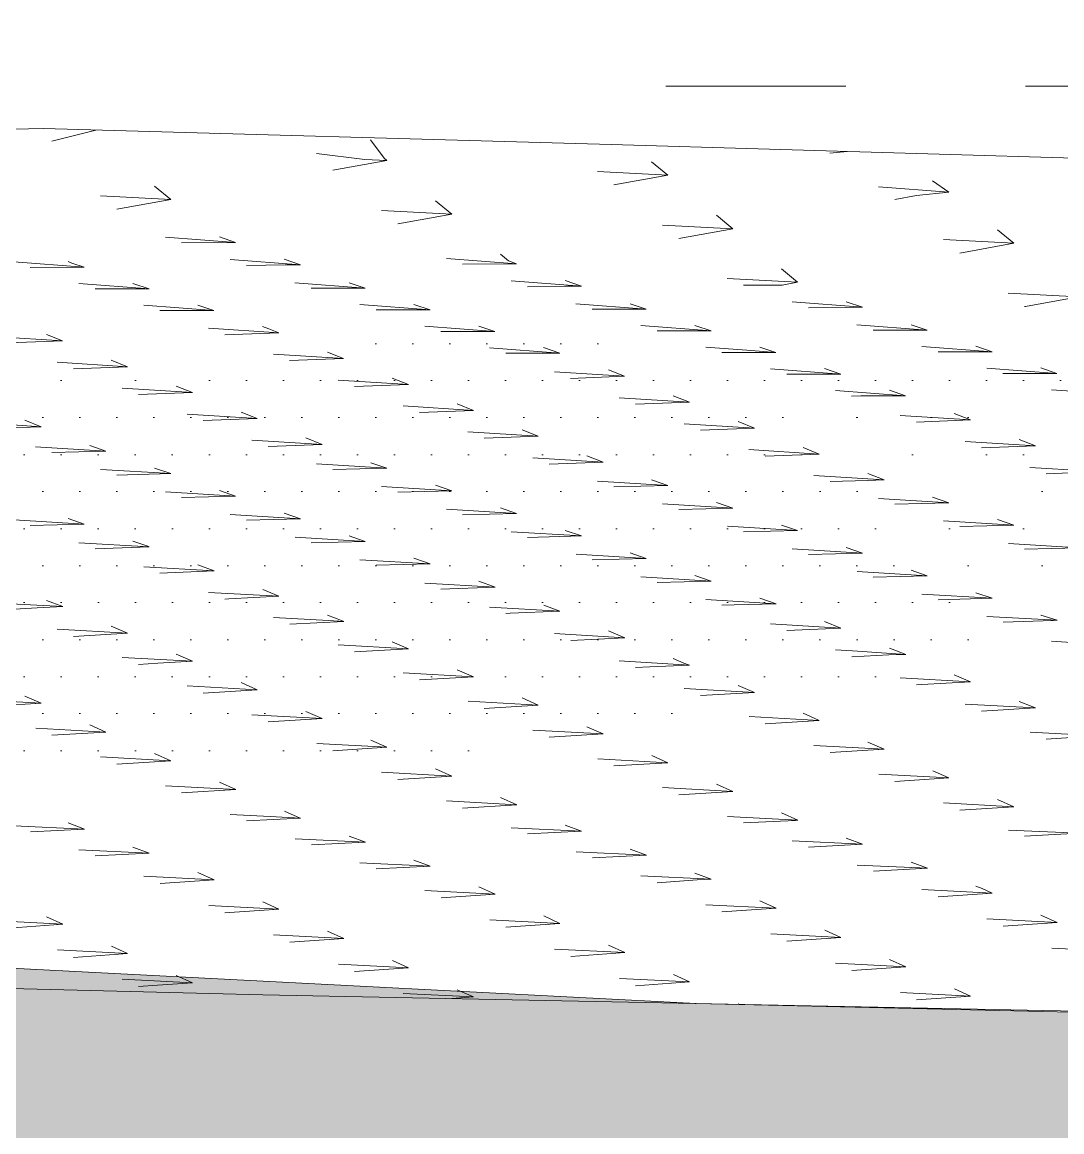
# Model space of a CAD drawing. Header units: metres. Extents: x -111189 to -108577, y -72951 to -72647.
# Drawn here: x -108843.581 to -108842.357, y -72948.398 to -72947.091 of the extents above; entities that cross this region are included whole.
import ezdxf

# ---------------------------------------------------------------- set-up
doc = ezdxf.new("R2010")
doc.units = ezdxf.units.M
doc.header["$MEASUREMENT"] = 0
doc.linetypes.add('Dashed', pattern=[0.423333, 0.211667, -0.211667])
doc.layers.add('00 - DESENHO 2D', color=7, linetype='Continuous')
doc.layers.add('01 - TERRENO PROPOSTO', color=7, linetype='Continuous')
pattern_1 = [(360, (-108689.58989, -72946.075524), (0.021783658, 0.043567315), [0, -0.043567315])]

# ---------------------------------------------------------------- blocks, each defined once
blk = doc.blocks.new('Corte Elem_1298_1', base_point=(-108689.5899, -72946.0755))
at = {"layer": '01 - TERRENO PROPOSTO', "linetype": 'Continuous', "lineweight": 13}
h = blk.add_hatch(dxfattribs=at)
h.set_pattern_fill('DOTS_0001', color=251, style=0, pattern_type=2)
h.set_pattern_definition(pattern_1)
h.paths.add_polyline_path([(-108844.636, -72947.3938), (-108844.636, -72947.5284), (-108844.2429, -72947.5481), (-108843.9802, -72947.512), (-108843.9801, -72947.512), (-108843.447, -72947.4387)])
h = blk.add_hatch(dxfattribs=at)
h.set_pattern_fill('DOTS_0001', color=251, style=0, pattern_type=2)
h.set_pattern_definition(pattern_1)
h.paths.add_polyline_path([(-108843.3621, -72947.4429), (-108843.306, -72947.4493), (-108843.2704, -72947.4544), (-108842.5584, -72947.535), (-108842.4975, -72947.5302), (-108842.4957, -72947.5321), (-108842.4981, -72947.532), (-108842.549, -72947.5361), (-108842.5334, -72947.5379), (-108842.4934, -72947.5347), (-108842.4885, -72947.5401), (-108842.4909, -72947.54), (-108842.505, -72947.5411), (-108842.4894, -72947.5428), (-108842.4862, -72947.5426), (-108842.4856, -72947.5433), (-108842.4431, -72947.5481), (-108842.4619, -72947.5273), (-108842.2004, -72947.5064), (-108843.3754, -72947.4417)])
h = blk.add_hatch(dxfattribs=at)
h.set_pattern_fill('DOTS_0001', color=251, style=0, pattern_type=2)
h.set_pattern_definition(pattern_1)
h.paths.add_polyline_path([(-108843.2381, -72947.485), (-108843.4483, -72947.4786), (-108844.0307, -72947.5587), (-108844.0033, -72947.56), (-108843.4361, -72947.4821), (-108843.4002, -72947.4832), (-108843.9711, -72947.5617), (-108843.9502, -72947.5627), (-108843.3769, -72947.4839), (-108843.3325, -72947.4853), (-108843.9105, -72947.5647), (-108843.8896, -72947.5657), (-108843.3092, -72947.486), (-108843.2647, -72947.4873), (-108843.8498, -72947.5677), (-108843.8289, -72947.5688), (-108843.2515, -72947.4894), (-108843.2611, -72947.4926), (-108843.3011, -72947.5027), (-108843.3162, -72947.5057), (-108843.7891, -72947.5707), (-108843.7682, -72947.5718), (-108843.3972, -72947.5208), (-108843.4083, -72947.5227), (-108843.4746, -72947.5325), (-108843.7627, -72947.5721), (-108842.6077, -72947.6297), (-108842.6112, -72947.6258), (-108842.433, -72947.6014), (-108842.4269, -72947.608), (-108842.4292, -72947.608), (-108842.593, -72947.6305), (-108842.5721, -72947.6315), (-108842.4241, -72947.6112), (-108842.418, -72947.6179), (-108842.4203, -72947.6178), (-108842.5341, -72947.6334), (-108842.5132, -72947.6345), (-108842.4152, -72947.621), (-108842.4091, -72947.6277), (-108842.4114, -72947.6276), (-108842.4751, -72947.6364), (-108842.4542, -72947.6374), (-108842.4063, -72947.6308), (-108842.4002, -72947.6375), (-108842.4025, -72947.6374), (-108842.4162, -72947.6393), (-108842.3578, -72947.6422), (-108842.4431, -72947.5481), (-108842.4856, -72947.5433), (-108842.4803, -72947.5491), (-108842.4826, -72947.549), (-108842.6589, -72947.5733), (-108842.659, -72947.5731), (-108842.6998, -72947.5718), (-108842.4894, -72947.5428), (-108842.505, -72947.5411), (-108842.7228, -72947.571), (-108842.7648, -72947.5696), (-108842.5334, -72947.5379), (-108842.549, -72947.5361), (-108842.7878, -72947.5689), (-108842.8016, -72947.5684), (-108842.5584, -72947.535), (-108843.2704, -72947.4544), (-108843.259, -72947.4561), (-108843.2209, -72947.4638), (-108843.2049, -72947.4684), (-108843.2097, -72947.4726), (-108843.2306, -72947.4825)])
h.paths.add_polyline_path([(-108842.65, -72947.5831), (-108842.6557, -72947.5767), (-108842.4775, -72947.5523), (-108842.4714, -72947.5589), (-108842.4737, -72947.5589)], flags=0)
h.paths.add_polyline_path([(-108842.6468, -72947.5866), (-108842.4686, -72947.5621), (-108842.4625, -72947.5688), (-108842.4648, -72947.5687), (-108842.6411, -72947.5929)], flags=0)
h.paths.add_polyline_path([(-108842.6379, -72947.5964), (-108842.4597, -72947.5719), (-108842.4536, -72947.5786), (-108842.4559, -72947.5785), (-108842.6322, -72947.6027)], flags=0)
h.paths.add_polyline_path([(-108842.629, -72947.6062), (-108842.4508, -72947.5817), (-108842.4447, -72947.5884), (-108842.447, -72947.5883), (-108842.6233, -72947.6125)], flags=0)
h.paths.add_polyline_path([(-108842.6144, -72947.6224), (-108842.6201, -72947.616), (-108842.4419, -72947.5915), (-108842.4358, -72947.5982), (-108842.4381, -72947.5982)], flags=0)
h = blk.add_hatch(dxfattribs=at)
h.set_pattern_fill('DOTS_0001', color=251, style=0, pattern_type=2)
h.set_pattern_definition(pattern_1)
h.paths.add_polyline_path([(-108844.636, -72947.5284), (-108844.636, -72947.5882), (-108842.5578, -72947.7955), (-108842.4623, -72947.7901), (-108842.4787, -72947.772), (-108842.387, -72947.762), (-108842.2635, -72947.7663), (-108842.247, -72947.7645), (-108842.3578, -72947.6422), (-108842.4162, -72947.6393), (-108842.5824, -72947.6576), (-108842.5875, -72947.6521), (-108842.4542, -72947.6374), (-108842.4751, -72947.6364), (-108842.5902, -72947.649), (-108842.5952, -72947.6435), (-108842.5132, -72947.6345), (-108842.5341, -72947.6334), (-108842.598, -72947.6404), (-108842.603, -72947.6349), (-108842.5721, -72947.6315), (-108842.593, -72947.6305), (-108842.6057, -72947.6319), (-108842.6077, -72947.6297), (-108843.7627, -72947.5721), (-108843.9157, -72947.5889), (-108843.922, -72947.5887), (-108843.7682, -72947.5718), (-108843.7891, -72947.5707), (-108843.9454, -72947.5879), (-108843.9899, -72947.5865), (-108843.8289, -72947.5688), (-108843.8498, -72947.5677), (-108844.0133, -72947.5857), (-108844.0578, -72947.5842), (-108843.8896, -72947.5657), (-108843.9105, -72947.5647), (-108844.0811, -72947.5835), (-108844.1257, -72947.582), (-108843.9502, -72947.5627), (-108843.9711, -72947.5617), (-108844.149, -72947.5812), (-108844.185, -72947.58), (-108844.0033, -72947.56), (-108844.0307, -72947.5587), (-108844.2157, -72947.579), (-108844.2163, -72947.579), (-108844.218, -72947.5793), (-108844.2467, -72947.5824), (-108844.481, -72947.5743), (-108844.2429, -72947.5481)])
h.paths.add_polyline_path([(-108844.2164, -72947.5835), (-108844.19, -72947.5806), (-108843.9207, -72947.5894), (-108843.9507, -72947.5927)], flags=0)
h.paths.add_polyline_path([(-108842.5747, -72947.6662), (-108842.5797, -72947.6606), (-108842.3974, -72947.6406), (-108842.3921, -72947.6464), (-108842.3945, -72947.6463)], flags=0)
h.paths.add_polyline_path([(-108842.5669, -72947.6747), (-108842.5719, -72947.6692), (-108842.3897, -72947.6492), (-108842.3844, -72947.655), (-108842.3867, -72947.6549)], flags=0)
h.paths.add_polyline_path([(-108842.5591, -72947.6833), (-108842.5642, -72947.6778), (-108842.3819, -72947.6577), (-108842.3766, -72947.6636), (-108842.3789, -72947.6635)], flags=0)
h.paths.add_polyline_path([(-108842.3741, -72947.6663), (-108842.3688, -72947.6721), (-108842.3712, -72947.6721), (-108842.5514, -72947.6919), (-108842.5564, -72947.6863)], flags=0)
h.paths.add_polyline_path([(-108842.3663, -72947.6749), (-108842.3611, -72947.6807), (-108842.3634, -72947.6806), (-108842.5436, -72947.7004), (-108842.5486, -72947.6949)], flags=0)
h.paths.add_polyline_path([(-108842.3586, -72947.6834), (-108842.3533, -72947.6893), (-108842.3556, -72947.6892), (-108842.5358, -72947.709), (-108842.5408, -72947.7035)], flags=0)
h.paths.add_polyline_path([(-108842.5281, -72947.7176), (-108842.5331, -72947.712), (-108842.3508, -72947.692), (-108842.3455, -72947.6979), (-108842.3479, -72947.6978)], flags=0)
h.paths.add_polyline_path([(-108842.5203, -72947.7262), (-108842.5253, -72947.7206), (-108842.343, -72947.7006), (-108842.3377, -72947.7064), (-108842.3401, -72947.7063)], flags=0)
h.paths.add_polyline_path([(-108842.3353, -72947.7091), (-108842.33, -72947.715), (-108842.3323, -72947.7149), (-108842.5125, -72947.7347), (-108842.5175, -72947.7292)], flags=0)
h.paths.add_polyline_path([(-108842.3275, -72947.7177), (-108842.3222, -72947.7236), (-108842.3246, -72947.7235), (-108842.5048, -72947.7433), (-108842.5098, -72947.7378)], flags=0)
h.paths.add_polyline_path([(-108842.502, -72947.7463), (-108842.3197, -72947.7263), (-108842.3144, -72947.7321), (-108842.3168, -72947.7321), (-108842.497, -72947.7519)], flags=0)
h.paths.add_polyline_path([(-108842.312, -72947.7349), (-108842.3067, -72947.7407), (-108842.309, -72947.7406), (-108842.4502, -72947.7561), (-108842.4922, -72947.7547)], flags=0)
h.paths.add_polyline_path([(-108842.4892, -72947.7604), (-108842.4911, -72947.7583), (-108842.4752, -72947.7589)], flags=0)
h.paths.add_polyline_path([(-108842.3042, -72947.7434), (-108842.2989, -72947.7493), (-108842.3012, -72947.7492), (-108842.3851, -72947.7584), (-108842.4272, -72947.757)], flags=0)
h.paths.add_polyline_path([(-108842.4521, -72947.7597), (-108842.4268, -72947.7606), (-108842.4835, -72947.7668), (-108842.4865, -72947.7635)], flags=0)
h.paths.add_polyline_path([(-108842.4141, -72947.7613), (-108842.4144, -72947.761), (-108842.4101, -72947.7612), (-108842.4815, -72947.769), (-108842.4817, -72947.7688)], flags=0)
h.paths.add_polyline_path([(-108842.2875, -72947.7618), (-108842.3621, -72947.7592), (-108842.2964, -72947.752)], flags=0)
h = blk.add_hatch(dxfattribs=at)
h.set_pattern_fill('DOTS_0001', color=251, style=0, pattern_type=2)
h.set_pattern_definition(pattern_1)
h.paths.add_polyline_path([(-108844.636, -72947.5882), (-108844.636, -72947.6036), (-108842.9308, -72947.7955), (-108842.5578, -72947.7955)])
h = blk.add_hatch(dxfattribs=at)
h.set_pattern_fill('DOTS_0001', color=251, style=0, pattern_type=2)
h.set_pattern_definition(pattern_1)
h.paths.add_polyline_path([(-108845.6882, -72947.6231), (-108842.9308, -72947.7955), (-108844.636, -72947.6036), (-108844.636, -72947.6459)])
h = blk.add_hatch(dxfattribs=at)
h.set_pattern_fill('DOTS_0001', color=251, style=0, pattern_type=2)
h.set_pattern_definition(pattern_1)
h.paths.add_polyline_path([(-108845.7205, -72947.6223), (-108845.7606, -72947.6214), (-108844.0393, -72947.7955), (-108843.3616, -72947.7955)])
h = blk.add_hatch(dxfattribs=at)
h.set_pattern_fill('DOTS_0001', color=251, style=0, pattern_type=2)
h.set_pattern_definition(pattern_1)
h.paths.add_polyline_path([(-108845.7205, -72947.6223), (-108843.3616, -72947.7955), (-108842.9308, -72947.7955), (-108845.6882, -72947.6231)])
h = blk.add_hatch(dxfattribs=at)
h.set_pattern_fill('DOTS_0001', color=251, style=0, pattern_type=2)
h.set_pattern_definition(pattern_1)
h.paths.add_polyline_path([(-108845.0712, -72947.9179), (-108843.1091, -72947.9596), (-108842.768, -72947.8991), (-108844.0393, -72947.7955)])
h = blk.add_hatch(dxfattribs=at)
h.set_pattern_fill('DOTS_0001', color=251, style=0, pattern_type=2)
h.set_pattern_definition(pattern_1)
h.paths.add_polyline_path([(-108843.3616, -72947.7955), (-108844.0393, -72947.7955), (-108842.768, -72947.8991), (-108842.6172, -72947.8736)])
h = blk.add_hatch(dxfattribs=at)
h.set_pattern_fill('DOTS_0001', color=251, style=0, pattern_type=2)
h.set_pattern_definition(pattern_1)
h.paths.add_polyline_path([(-108843.3616, -72947.7955), (-108842.5664, -72947.8669), (-108842.4515, -72947.8482), (-108842.9308, -72947.7955)])
h = blk.add_hatch(dxfattribs=at)
h.set_pattern_fill('DOTS_0001', color=251, style=0, pattern_type=2)
h.set_pattern_definition(pattern_1)
h.paths.add_polyline_path([(-108843.3616, -72947.7955), (-108842.6172, -72947.8736), (-108842.5664, -72947.8669)])
h = blk.add_hatch(dxfattribs=at)
h.set_pattern_fill('DOTS_0001', color=251, style=0, pattern_type=2)
h.set_pattern_definition(pattern_1)
h.paths.add_polyline_path([(-108842.9308, -72947.7955), (-108842.4147, -72947.8435), (-108842.4141, -72947.8434), (-108842.4457, -72947.8084), (-108842.5578, -72947.7955)])
h = blk.add_hatch(dxfattribs=at)
h.set_pattern_fill('DOTS_0001', color=251, style=0, pattern_type=2)
h.set_pattern_definition(pattern_1)
h.paths.add_polyline_path([(-108842.9308, -72947.7955), (-108842.4515, -72947.8482), (-108842.4147, -72947.8435)])
h = blk.add_hatch(dxfattribs=at)
h.set_pattern_fill('DOTS_0001', color=251, style=0, pattern_type=2)
h.set_pattern_definition(pattern_1)
h.paths.add_polyline_path([(-108842.5578, -72947.7955), (-108842.4574, -72947.7955), (-108842.4623, -72947.7901)])
h = blk.add_hatch(dxfattribs=at)
h.set_pattern_fill('DOTS_0001', color=251, style=0, pattern_type=2)
h.set_pattern_definition(pattern_1)
h.paths.add_polyline_path([(-108842.5578, -72947.7955), (-108842.4457, -72947.8084), (-108842.4574, -72947.7955)])
at = {"layer": '01 - TERRENO PROPOSTO', "color": 251, "linetype": 'Continuous', "lineweight": 13}
for p, q in [((-108843.556, -72947.2165), (-108843.8415, -72947.2223)), ((-108842.8878, -72947.2351), (-108843.556, -72947.2165)), ((-108843.4942, -72947.2182), (-108843.5461, -72947.2314)), ((-108843.155, -72947.2513), (-108843.1708, -72947.2295)), ((-108841.8093, -72947.267), (-108842.8878, -72947.2351)), ((-108843.1775, -72947.2527), (-108843.2344, -72947.2457)), ((-108843.1517, -72947.2541), (-108843.1775, -72947.2527)), ((-108843.1517, -72947.2541), (-108843.155, -72947.2513)), ((-108842.6099, -72947.2433), (-108842.6301, -72947.2455)), ((-108843.1517, -72947.2541), (-108843.2153, -72947.2655)), ((-108842.8209, -72947.2713), (-108842.9036, -72947.267)), ((-108842.8209, -72947.2713), (-108842.84, -72947.2555)), ((-108842.8209, -72947.2713), (-108842.8845, -72947.2827)), ((-108842.4901, -72947.2912), (-108842.5092, -72947.2781)), ((-108843.4062, -72947.2999), (-108843.4253, -72947.2841)), ((-108842.4901, -72947.2912), (-108842.5728, -72947.285)), ((-108842.4901, -72947.2912), (-108842.5283, -72947.2954)), ((-108843.4062, -72947.2999), (-108843.4889, -72947.2956)), ((-108843.4062, -72947.2999), (-108843.4698, -72947.3113)), ((-108843.0754, -72947.3171), (-108843.0945, -72947.3013)), ((-108842.5283, -72947.2954), (-108842.5538, -72947.2999)), ((-108843.0754, -72947.3171), (-108843.1581, -72947.3128)), ((-108843.0754, -72947.3171), (-108843.139, -72947.3285)), ((-108842.7446, -72947.3343), (-108842.7637, -72947.3185)), ((-108842.7446, -72947.3343), (-108842.8273, -72947.33)), ((-108843.3298, -72947.3505), (-108843.4125, -72947.3443)), ((-108843.3298, -72947.3505), (-108843.3489, -72947.344)), ((-108842.7446, -72947.3343), (-108842.8082, -72947.3458)), ((-108842.4138, -72947.3515), (-108842.4329, -72947.3358)), ((-108843.3298, -72947.3505), (-108843.3935, -72947.3509)), ((-108842.4138, -72947.3515), (-108842.4965, -72947.3472)), ((-108842.4138, -72947.3515), (-108842.4774, -72947.363)), ((-108843.2535, -72947.3769), (-108843.3362, -72947.3706)), ((-108843.2535, -72947.3769), (-108843.2726, -72947.3703)), ((-108842.999, -72947.3755), (-108843.0817, -72947.3693)), ((-108843.0086, -72947.3722), (-108843.0181, -72947.3644)), ((-108843.508, -72947.3796), (-108843.5907, -72947.3734)), ((-108843.508, -72947.3796), (-108843.5716, -72947.3798)), ((-108843.5224, -72947.3748), (-108843.527, -72947.373)), ((-108843.508, -72947.3796), (-108843.5224, -72947.3748)), ((-108843.2715, -72947.377), (-108843.3171, -72947.3776)), ((-108843.2535, -72947.3769), (-108843.2715, -72947.377)), ((-108842.999, -72947.3755), (-108843.0627, -72947.3759)), ((-108842.999, -72947.3755), (-108843.0086, -72947.3722)), ((-108842.6683, -72947.3973), (-108842.6873, -72947.3816)), ((-108842.9227, -72947.4018), (-108843.0054, -72947.3956)), ((-108842.9227, -72947.4018), (-108842.9418, -72947.3953)), ((-108842.6683, -72947.3973), (-108842.751, -72947.393)), ((-108842.6683, -72947.3973), (-108842.6864, -72947.4006)), ((-108843.4316, -72947.405), (-108843.5143, -72947.3989)), ((-108843.4316, -72947.405), (-108843.4952, -72947.4052)), ((-108843.4316, -72947.405), (-108843.4507, -72947.3987)), ((-108843.1772, -72947.4043), (-108843.2599, -72947.3981)), ((-108843.1772, -72947.4043), (-108843.2408, -72947.4045)), ((-108843.1772, -72947.4043), (-108843.1962, -72947.3979)), ((-108842.941, -72947.4019), (-108842.9863, -72947.4026)), ((-108842.9227, -72947.4018), (-108842.941, -72947.4019)), ((-108842.6864, -72947.4006), (-108842.7319, -72947.4008)), ((-108842.3375, -72947.4146), (-108842.4202, -72947.4103)), ((-108843.1008, -72947.4298), (-108843.1835, -72947.4236)), ((-108843.1008, -72947.4298), (-108843.1199, -72947.4234)), ((-108842.8464, -72947.429), (-108842.9291, -72947.4228)), ((-108842.8464, -72947.429), (-108842.8654, -72947.4226)), ((-108842.5919, -72947.4268), (-108842.6746, -72947.4206)), ((-108842.5919, -72947.4268), (-108842.611, -72947.4203)), ((-108842.3375, -72947.4146), (-108842.4, -72947.4258)), ((-108843.3553, -72947.4305), (-108843.438, -72947.4243)), ((-108843.3553, -72947.4305), (-108843.4189, -72947.4307)), ((-108843.3553, -72947.4305), (-108843.3744, -72947.4242)), ((-108843.1008, -72947.4298), (-108843.1644, -72947.4299)), ((-108842.8464, -72947.429), (-108842.91, -72947.4292)), ((-108842.6105, -72947.4269), (-108842.6555, -72947.4275)), ((-108842.5919, -72947.4268), (-108842.6105, -72947.4269)), ((-108842.4, -72947.4258), (-108842.4011, -72947.4258)), ((-108843.0245, -72947.4552), (-108843.1072, -72947.449)), ((-108843.0245, -72947.4552), (-108843.0436, -72947.4489)), ((-108842.77, -72947.4545), (-108842.8527, -72947.4483)), ((-108842.77, -72947.4545), (-108842.7891, -72947.4481)), ((-108842.5156, -72947.4537), (-108842.5983, -72947.4475)), ((-108842.5156, -72947.4537), (-108842.5347, -72947.4473)), ((-108843.0245, -72947.4552), (-108843.0881, -72947.4554)), ((-108842.77, -72947.4545), (-108842.8336, -72947.4546)), ((-108842.5156, -72947.4537), (-108842.5792, -72947.4539)), ((-108842.7279, -72947.4774), (-108842.7764, -72947.4737)), ((-108842.6961, -72947.4791), (-108842.7128, -72947.4736)), ((-108842.4392, -72947.4792), (-108842.5219, -72947.473)), ((-108842.4392, -72947.4792), (-108842.4583, -72947.4728)), ((-108842.4392, -72947.4792), (-108842.5028, -72947.4793))]:
    blk.add_line(p, q, dxfattribs=at)
at = {"layer": '01 - TERRENO PROPOSTO', "color": 7, "linetype": 'Continuous', "lineweight": 13}
for p, q in [((-108843.2906, -72947.4521), (-108843.298, -72947.4496)), ((-108843.5334, -72947.4663), (-108843.6161, -72947.4611)), ((-108843.5334, -72947.4663), (-108843.5525, -72947.4587)), ((-108843.2789, -72947.4568), (-108843.3616, -72947.4515)), ((-108843.2789, -72947.4568), (-108843.3425, -72947.4591)), ((-108843.2789, -72947.4568), (-108843.2906, -72947.4521)), ((-108843.5334, -72947.4663), (-108843.597, -72947.4687)), ((-108842.9481, -72947.4807), (-108843.0308, -72947.4745)), ((-108842.9481, -72947.4807), (-108842.9672, -72947.4743)), ((-108843.2026, -72947.4872), (-108843.2853, -72947.482)), ((-108843.2026, -72947.4872), (-108843.2662, -72947.4896)), ((-108843.2026, -72947.4872), (-108843.2217, -72947.4796)), ((-108842.9481, -72947.4807), (-108843.0117, -72947.4809)), ((-108842.6937, -72947.4799), (-108842.7573, -72947.4801)), ((-108842.6937, -72947.4799), (-108842.7279, -72947.4774)), ((-108842.6937, -72947.4799), (-108842.6961, -72947.4791)), ((-108843.457, -72947.4968), (-108843.5397, -72947.4916)), ((-108843.457, -72947.4968), (-108843.5206, -72947.4992)), ((-108843.457, -72947.4968), (-108843.4761, -72947.4892)), ((-108842.8718, -72947.5081), (-108842.8909, -72947.5005)), ((-108842.6173, -72947.5054), (-108842.7, -72947.4992)), ((-108842.6173, -72947.5054), (-108842.6364, -72947.499)), ((-108842.3629, -72947.5046), (-108842.4456, -72947.4984)), ((-108842.3629, -72947.5046), (-108842.382, -72947.4983)), ((-108843.1262, -72947.5177), (-108843.2089, -72947.5125)), ((-108843.1262, -72947.5177), (-108843.1453, -72947.5101)), ((-108842.8718, -72947.5081), (-108842.9545, -72947.5029)), ((-108842.8718, -72947.5081), (-108842.9354, -72947.5105)), ((-108842.6173, -72947.5054), (-108842.6809, -72947.5056)), ((-108842.3629, -72947.5046), (-108842.4265, -72947.5048)), ((-108843.3807, -72947.5273), (-108843.4634, -72947.5221)), ((-108843.3807, -72947.5273), (-108843.4443, -72947.5297)), ((-108843.3807, -72947.5273), (-108843.3998, -72947.5197)), ((-108843.1262, -72947.5177), (-108843.1899, -72947.5201)), ((-108842.541, -72947.5309), (-108842.6237, -72947.5247)), ((-108842.541, -72947.5309), (-108842.5601, -72947.5245)), ((-108842.2865, -72947.5301), (-108842.3692, -72947.5239)), ((-108843.0499, -72947.5482), (-108843.069, -72947.5406)), ((-108842.7954, -72947.5386), (-108842.8781, -72947.5334)), ((-108842.7954, -72947.5386), (-108842.8591, -72947.541)), ((-108842.7954, -72947.5386), (-108842.8145, -72947.531)), ((-108842.5938, -72947.531), (-108842.6046, -72947.5314)), ((-108842.541, -72947.5309), (-108842.5938, -72947.531)), ((-108843.3043, -72947.5578), (-108843.387, -72947.5526)), ((-108843.3043, -72947.5578), (-108843.3234, -72947.5502)), ((-108843.0499, -72947.5482), (-108843.1326, -72947.543)), ((-108843.0499, -72947.5482), (-108843.1135, -72947.5506)), ((-108842.4646, -72947.5595), (-108842.5473, -72947.5543)), ((-108842.4646, -72947.5595), (-108842.4837, -72947.5519)), ((-108843.5588, -72947.5674), (-108843.6415, -72947.5622)), ((-108843.5588, -72947.5674), (-108843.6224, -72947.5698)), ((-108843.5588, -72947.5674), (-108843.5779, -72947.5598)), ((-108843.3043, -72947.5578), (-108843.368, -72947.5602)), ((-108842.7191, -72947.5691), (-108842.8018, -72947.5639)), ((-108842.7191, -72947.5691), (-108842.7382, -72947.5615)), ((-108842.4646, -72947.5595), (-108842.5283, -72947.5619)), ((-108842.9736, -72947.5787), (-108843.0563, -72947.5735)), ((-108842.9736, -72947.5787), (-108843.0372, -72947.5811)), ((-108842.9736, -72947.5787), (-108842.9926, -72947.5711)), ((-108842.7191, -72947.5691), (-108842.7827, -72947.5715)), ((-108843.4825, -72947.5961), (-108843.5652, -72947.5911)), ((-108843.4825, -72947.5961), (-108843.5015, -72947.5895)), ((-108843.228, -72947.5883), (-108843.3107, -72947.5831)), ((-108843.228, -72947.5883), (-108843.2916, -72947.5907)), ((-108843.228, -72947.5883), (-108843.2471, -72947.5807)), ((-108842.6428, -72947.5996), (-108842.6618, -72947.592)), ((-108842.3883, -72947.59), (-108842.471, -72947.5848)), ((-108842.3883, -72947.59), (-108842.4519, -72947.5924)), ((-108842.3883, -72947.59), (-108842.4074, -72947.5824)), ((-108843.4825, -72947.5961), (-108843.5461, -72947.5977)), ((-108842.8972, -72947.6092), (-108842.9799, -72947.604)), ((-108842.8972, -72947.6092), (-108842.9163, -72947.6016)), ((-108842.6428, -72947.5996), (-108842.7255, -72947.5944)), ((-108842.6428, -72947.5996), (-108842.7064, -72947.602)), ((-108843.4061, -72947.6227), (-108843.4888, -72947.6177)), ((-108843.4061, -72947.6227), (-108843.4252, -72947.6161)), ((-108843.1517, -72947.6164), (-108843.2344, -72947.6113)), ((-108843.1517, -72947.6164), (-108843.2153, -72947.618)), ((-108843.1517, -72947.6164), (-108843.1707, -72947.6098)), ((-108842.8972, -72947.6092), (-108842.9608, -72947.6116)), ((-108842.312, -72947.6205), (-108842.3947, -72947.6153)), ((-108843.4061, -72947.6227), (-108843.4697, -72947.6243)), ((-108842.8209, -72947.6367), (-108842.9036, -72947.6316)), ((-108842.8209, -72947.6367), (-108842.84, -72947.63)), ((-108842.5664, -72947.6301), (-108842.6491, -72947.6249)), ((-108842.5861, -72947.6308), (-108842.63, -72947.6319)), ((-108842.5664, -72947.6301), (-108842.5861, -72947.6308)), ((-108842.5664, -72947.6301), (-108842.5855, -72947.6225)), ((-108842.312, -72947.6205), (-108842.3756, -72947.6229)), ((-108843.3298, -72947.6493), (-108843.4125, -72947.6442)), ((-108843.3298, -72947.6493), (-108843.3489, -72947.6427)), ((-108843.0753, -72947.643), (-108843.158, -72947.6379)), ((-108843.0753, -72947.643), (-108843.1389, -72947.6446)), ((-108843.0753, -72947.643), (-108843.0944, -72947.6363)), ((-108842.8209, -72947.6367), (-108842.8845, -72947.6382)), ((-108843.3298, -72947.6493), (-108843.3934, -72947.6509)), ((-108842.7445, -72947.6632), (-108842.8272, -72947.6582)), ((-108842.7445, -72947.6632), (-108842.7636, -72947.6566)), ((-108842.4901, -72947.6569), (-108842.5728, -72947.6518)), ((-108842.4901, -72947.6569), (-108842.5537, -72947.6585)), ((-108842.4901, -72947.6569), (-108842.5092, -72947.6503)), ((-108843.2534, -72947.6759), (-108843.3361, -72947.6708)), ((-108843.2534, -72947.6759), (-108843.2725, -72947.6692)), ((-108842.999, -72947.6696), (-108843.0817, -72947.6645)), ((-108842.999, -72947.6696), (-108843.0626, -72947.6711)), ((-108842.999, -72947.6696), (-108843.0181, -72947.6629)), ((-108842.7445, -72947.6632), (-108842.8081, -72947.6648)), ((-108843.5079, -72947.6822), (-108843.5906, -72947.6771)), ((-108843.5079, -72947.6822), (-108843.5715, -72947.6838)), ((-108843.5079, -72947.6822), (-108843.527, -72947.6756)), ((-108843.2534, -72947.6759), (-108843.317, -72947.6775)), ((-108842.6682, -72947.6898), (-108842.7509, -72947.6847)), ((-108842.6682, -72947.6898), (-108842.6873, -72947.6832)), ((-108842.4137, -72947.6835), (-108842.4964, -72947.6784)), ((-108842.4137, -72947.6835), (-108842.4773, -72947.6851)), ((-108842.4137, -72947.6835), (-108842.4328, -72947.6768)), ((-108843.1771, -72947.7025), (-108843.2598, -72947.6974)), ((-108843.1771, -72947.7025), (-108843.1962, -72947.6958)), ((-108842.9226, -72947.6961), (-108843.0053, -72947.6911)), ((-108842.9226, -72947.6961), (-108842.9862, -72947.6977)), ((-108842.9226, -72947.6961), (-108842.9417, -72947.6895)), ((-108842.6682, -72947.6898), (-108842.7318, -72947.6914)), ((-108843.4315, -72947.7088), (-108843.5142, -72947.7041)), ((-108843.4315, -72947.7088), (-108843.4952, -72947.7112)), ((-108843.4332, -72947.7082), (-108843.4506, -72947.7021)), ((-108843.4315, -72947.7088), (-108843.4332, -72947.7082)), ((-108843.1771, -72947.7025), (-108843.2407, -72947.704)), ((-108842.5918, -72947.7164), (-108842.6109, -72947.7097)), ((-108842.3374, -72947.7101), (-108842.4201, -72947.705)), ((-108842.3374, -72947.7101), (-108842.401, -72947.7116)), ((-108843.1007, -72947.729), (-108843.1834, -72947.724)), ((-108843.1007, -72947.729), (-108843.1198, -72947.7224)), ((-108842.8463, -72947.7227), (-108842.929, -72947.7176)), ((-108842.8463, -72947.7227), (-108842.9099, -72947.7243)), ((-108842.8463, -72947.7227), (-108842.8654, -72947.7161)), ((-108842.5918, -72947.7164), (-108842.6745, -72947.7113)), ((-108842.5918, -72947.7164), (-108842.6555, -72947.718)), ((-108843.3552, -72947.7373), (-108843.4379, -72947.7326)), ((-108843.3552, -72947.7373), (-108843.4188, -72947.7397)), ((-108843.3552, -72947.7373), (-108843.3743, -72947.7302)), ((-108843.1007, -72947.729), (-108843.1644, -72947.7306)), ((-108842.5155, -72947.743), (-108842.5346, -72947.7363)), ((-108843.0244, -72947.7563), (-108843.0435, -72947.7492)), ((-108842.7699, -72947.7493), (-108842.8526, -72947.7442)), ((-108842.7699, -72947.7493), (-108842.8336, -72947.7509)), ((-108842.7699, -72947.7493), (-108842.789, -72947.7426)), ((-108842.5155, -72947.743), (-108842.5982, -72947.7379)), ((-108842.5155, -72947.743), (-108842.5791, -72947.7445)), ((-108843.2789, -72947.7669), (-108843.3616, -72947.7627)), ((-108843.2789, -72947.7669), (-108843.2979, -72947.7592)), ((-108843.0244, -72947.7563), (-108843.1071, -72947.7515)), ((-108843.0244, -72947.7563), (-108843.088, -72947.7587)), ((-108842.4392, -72947.7695), (-108842.4582, -72947.7629)), ((-108843.5333, -72947.7793), (-108843.616, -72947.775)), ((-108843.5333, -72947.7793), (-108843.5524, -72947.772)), ((-108843.3378, -72947.7701), (-108843.3425, -72947.7703)), ((-108843.2789, -72947.7669), (-108843.3378, -72947.7701)), ((-108842.6936, -72947.7759), (-108842.7763, -72947.7708)), ((-108842.6936, -72947.7759), (-108842.7427, -72947.7771)), ((-108842.6936, -72947.7759), (-108842.7127, -72947.7692)), ((-108842.4392, -72947.7695), (-108842.5219, -72947.7645)), ((-108842.4392, -72947.7695), (-108842.5028, -72947.7711)), ((-108843.5634, -72947.7807), (-108843.5969, -72947.7825)), ((-108843.5333, -72947.7793), (-108843.5634, -72947.7807)), ((-108843.205, -72947.7955), (-108843.2216, -72947.7892)), ((-108842.9481, -72947.7848), (-108843.0308, -72947.7801)), ((-108843.0066, -72947.787), (-108843.0117, -72947.7873)), ((-108842.9481, -72947.7848), (-108843.0066, -72947.787)), ((-108842.9481, -72947.7848), (-108842.9671, -72947.7777)), ((-108842.7427, -72947.7771), (-108842.7572, -72947.7776)), ((-108842.3628, -72947.7954), (-108842.3819, -72947.7892)), ((-108843.457, -72947.8106), (-108843.4761, -72947.8024)), ((-108843.2205, -72947.7955), (-108843.2852, -72947.7922)), ((-108843.2025, -72947.7966), (-108843.2661, -72947.7999)), ((-108843.2025, -72947.7966), (-108843.2205, -72947.7955)), ((-108843.2025, -72947.7966), (-108843.205, -72947.7955)), ((-108842.6173, -72947.8045), (-108842.7, -72947.7994)), ((-108842.6173, -72947.8045), (-108842.6364, -72947.7967)), ((-108842.3628, -72947.7954), (-108842.4455, -72947.7909)), ((-108842.3673, -72947.7955), (-108842.4264, -72947.7975)), ((-108842.3628, -72947.7954), (-108842.3673, -72947.7955)), ((-108843.457, -72947.8106), (-108843.5397, -72947.806)), ((-108843.457, -72947.8106), (-108843.5206, -72947.8143)), ((-108842.8717, -72947.8159), (-108842.9544, -72947.811)), ((-108842.8717, -72947.8159), (-108842.8908, -72947.8077)), ((-108842.6173, -72947.8045), (-108842.6809, -72947.8072)), ((-108843.1262, -72947.8289), (-108843.2089, -72947.8244)), ((-108843.1262, -72947.8289), (-108843.1453, -72947.8207)), ((-108842.8717, -72947.8159), (-108842.9353, -72947.8192)), ((-108842.5538, -72947.8305), (-108842.56, -72947.828)), ((-108842.3144, -72947.8236), (-108842.3692, -72947.8201)), ((-108843.3806, -72947.8435), (-108843.4633, -72947.839)), ((-108843.3806, -72947.8435), (-108843.3997, -72947.8353)), ((-108843.1262, -72947.8289), (-108843.1898, -72947.8326)), ((-108842.802, -72947.8458), (-108842.8145, -72947.8404)), ((-108842.6036, -72947.8315), (-108842.6236, -72947.8303)), ((-108842.5608, -72947.8362), (-108842.6045, -72947.8385)), ((-108842.5409, -72947.8356), (-108842.6036, -72947.8315)), ((-108842.5409, -72947.8356), (-108842.5608, -72947.8362)), ((-108842.5409, -72947.8356), (-108842.5538, -72947.8305)), ((-108843.4212, -72947.8459), (-108843.4442, -72947.8473)), ((-108843.3806, -72947.8435), (-108843.4212, -72947.8459)), ((-108843.0498, -72947.8619), (-108843.0689, -72947.8537)), ((-108842.7954, -72947.8483), (-108842.8781, -72947.8432)), ((-108842.8423, -72947.85), (-108842.859, -72947.8509)), ((-108842.7954, -72947.8483), (-108842.8423, -72947.85)), ((-108842.7954, -72947.8483), (-108842.802, -72947.8458)), ((-108843.0498, -72947.8619), (-108843.1325, -72947.8573)), ((-108843.0498, -72947.8619), (-108843.1134, -72947.8655)), ((-108842.4646, -72947.8679), (-108842.5473, -72947.8631)), ((-108842.4646, -72947.8679), (-108842.5218, -72947.871)), ((-108842.4646, -72947.8679), (-108842.4837, -72947.8597)), ((-108843.3043, -72947.8772), (-108843.387, -72947.8727)), ((-108843.3043, -72947.8772), (-108843.3679, -72947.8812)), ((-108843.3043, -72947.8772), (-108843.3234, -72947.8687)), ((-108842.719, -72947.8802), (-108842.8017, -72947.8756)), ((-108842.719, -72947.8802), (-108842.7826, -72947.8839)), ((-108842.719, -72947.8802), (-108842.7381, -72947.872)), ((-108842.5218, -72947.871), (-108842.5282, -72947.8712)), ((-108843.5587, -72947.893), (-108843.6414, -72947.8885)), ((-108843.5587, -72947.893), (-108843.6223, -72947.897)), ((-108843.5587, -72947.893), (-108843.5778, -72947.8846)), ((-108842.9735, -72947.8953), (-108843.0562, -72947.8907)), ((-108842.9735, -72947.8953), (-108842.9926, -72947.8868)), ((-108842.3882, -72947.8986), (-108842.4709, -72947.894)), ((-108842.3912, -72947.8973), (-108842.4073, -72947.8911)), ((-108843.2279, -72947.9111), (-108843.3106, -72947.9066)), ((-108843.2279, -72947.9111), (-108843.247, -72947.9026)), ((-108842.9735, -72947.8953), (-108843.0371, -72947.8992)), ((-108842.6538, -72947.9084), (-108842.6618, -72947.9049)), ((-108842.3882, -72947.8986), (-108842.4518, -72947.9022)), ((-108842.3882, -72947.8986), (-108842.3912, -72947.8973)), ((-108843.4824, -72947.9269), (-108843.5015, -72947.9184)), ((-108843.2279, -72947.9111), (-108843.2916, -72947.915)), ((-108842.6427, -72947.9133), (-108842.7254, -72947.9088)), ((-108842.6427, -72947.9133), (-108842.7063, -72947.9173)), ((-108842.6427, -72947.9133), (-108842.6538, -72947.9084)), ((-108843.4824, -72947.9269), (-108843.5651, -72947.9224)), ((-108843.4824, -72947.9269), (-108843.546, -72947.9308)), ((-108842.8971, -72947.9291), (-108842.9798, -72947.9246)), ((-108842.8971, -72947.9291), (-108842.9608, -72947.9331)), ((-108842.8971, -72947.9291), (-108842.9162, -72947.9207)), ((-108842.3119, -72947.9315), (-108842.3946, -72947.9269)), ((-108843.1516, -72947.9449), (-108843.2343, -72947.9404)), ((-108843.1516, -72947.9449), (-108843.2152, -72947.9489)), ((-108843.1516, -72947.9449), (-108843.1707, -72947.9365)), ((-108842.5663, -72947.9472), (-108842.649, -72947.9427)), ((-108842.5663, -72947.9472), (-108842.5854, -72947.9387)), ((-108842.3458, -72947.9335), (-108842.3755, -72947.9353)), ((-108843.406, -72947.9607), (-108843.4887, -72947.9562)), ((-108843.406, -72947.9607), (-108843.4251, -72947.9523)), ((-108842.8208, -72947.963), (-108842.9035, -72947.9585)), ((-108842.8208, -72947.963), (-108842.8399, -72947.9545)), ((-108842.5663, -72947.9472), (-108842.63, -72947.9511)), ((-108843.406, -72947.9607), (-108843.4697, -72947.9647)), ((-108843.0753, -72947.9788), (-108843.0943, -72947.9703)), ((-108842.8208, -72947.963), (-108842.8844, -72947.9669)), ((-108842.49, -72947.981), (-108842.5091, -72947.9726)), ((-108843.0753, -72947.9788), (-108843.158, -72947.9743)), ((-108843.0753, -72947.9788), (-108843.1389, -72947.9827)), ((-108842.49, -72947.981), (-108842.5727, -72947.9765)), ((-108842.49, -72947.981), (-108842.5536, -72947.985)), ((-108843.3297, -72947.9946), (-108843.4124, -72947.9901)), ((-108843.3297, -72947.9946), (-108843.3933, -72947.9986)), ((-108843.3297, -72947.9946), (-108843.3488, -72947.9861)), ((-108842.7445, -72947.9968), (-108842.8272, -72947.9923)), ((-108842.7445, -72947.9968), (-108842.8081, -72948.0008)), ((-108842.7445, -72947.9968), (-108842.7635, -72947.9884)), ((-108842.9989, -72948.0127), (-108843.0816, -72948.0081)), ((-108842.9989, -72948.0127), (-108843.018, -72948.0042)), ((-108842.4137, -72948.0149), (-108842.4964, -72948.0104)), ((-108842.4137, -72948.0149), (-108842.4327, -72948.0064)), ((-108843.2891, -72948.0265), (-108843.3361, -72948.024)), ((-108843.2573, -72948.0267), (-108843.2724, -72948.02)), ((-108842.9989, -72948.0127), (-108843.0625, -72948.0166)), ((-108842.6681, -72948.0307), (-108842.6872, -72948.0222)), ((-108842.4137, -72948.0149), (-108842.4773, -72948.0188)), ((-108843.5078, -72948.0411), (-108843.5905, -72948.0372)), ((-108843.5078, -72948.0411), (-108843.5269, -72948.034)), ((-108843.2534, -72948.0282), (-108843.317, -72948.0314)), ((-108843.2534, -72948.0282), (-108843.2891, -72948.0265)), ((-108843.2534, -72948.0282), (-108843.2573, -72948.0267)), ((-108842.9226, -72948.0436), (-108842.9417, -72948.0365)), ((-108842.6681, -72948.0307), (-108842.7508, -72948.0262)), ((-108842.6707, -72948.0309), (-108842.7317, -72948.034)), ((-108842.6681, -72948.0307), (-108842.6707, -72948.0309)), ((-108843.5078, -72948.0411), (-108843.5714, -72948.0443)), ((-108843.177, -72948.0565), (-108843.1961, -72948.0494)), ((-108842.9226, -72948.0436), (-108843.0053, -72948.0398)), ((-108842.9226, -72948.0436), (-108842.9862, -72948.0468)), ((-108842.3373, -72948.0462), (-108842.42, -72948.0423)), ((-108842.3373, -72948.0462), (-108842.4009, -72948.0494)), ((-108843.4315, -72948.0694), (-108843.4506, -72948.0623)), ((-108843.177, -72948.0565), (-108843.2597, -72948.0526)), ((-108843.177, -72948.0565), (-108843.2406, -72948.0597)), ((-108842.5918, -72948.059), (-108842.6745, -72948.0552)), ((-108842.5918, -72948.059), (-108842.6554, -72948.0623)), ((-108842.5918, -72948.059), (-108842.6109, -72948.052)), ((-108843.4315, -72948.0694), (-108843.5142, -72948.0655)), ((-108843.4315, -72948.0694), (-108843.4951, -72948.0726)), ((-108842.8462, -72948.0719), (-108842.9289, -72948.0681)), ((-108842.8462, -72948.0719), (-108842.9098, -72948.0751)), ((-108842.8462, -72948.0719), (-108842.8653, -72948.0648)), ((-108843.1007, -72948.0848), (-108843.1834, -72948.0809)), ((-108843.1007, -72948.0848), (-108843.1643, -72948.088)), ((-108843.1007, -72948.0848), (-108843.1198, -72948.0777)), ((-108842.5154, -72948.0873), (-108842.5981, -72948.0835)), ((-108842.5154, -72948.0873), (-108842.579, -72948.0906)), ((-108842.5154, -72948.0873), (-108842.5345, -72948.0803)), ((-108843.3551, -72948.101), (-108843.4378, -72948.0968)), ((-108843.3551, -72948.101), (-108843.4187, -72948.1054)), ((-108843.3551, -72948.101), (-108843.3742, -72948.0923)), ((-108842.7699, -72948.1002), (-108842.8526, -72948.0964)), ((-108842.7863, -72948.101), (-108842.8335, -72948.1043)), ((-108842.7699, -72948.1002), (-108842.789, -72948.0931)), ((-108842.7699, -72948.1002), (-108842.7863, -72948.101)), ((-108843.0243, -72948.1177), (-108843.107, -72948.1135)), ((-108843.0243, -72948.1177), (-108843.0434, -72948.1091)), ((-108842.4391, -72948.1166), (-108842.5218, -72948.1124)), ((-108842.451, -72948.1112), (-108842.4582, -72948.1086)), ((-108842.4391, -72948.1166), (-108842.451, -72948.1112)), ((-108843.2788, -72948.1355), (-108843.2979, -72948.1268)), ((-108843.0243, -72948.1177), (-108843.0879, -72948.1221)), ((-108842.6935, -72948.1344), (-108842.7126, -72948.1258)), ((-108842.4391, -72948.1166), (-108842.5027, -72948.1211)), ((-108843.2788, -72948.1355), (-108843.3615, -72948.1313)), ((-108843.2788, -72948.1355), (-108843.3424, -72948.1399)), ((-108842.6935, -72948.1344), (-108842.7762, -72948.1302)), ((-108842.6935, -72948.1344), (-108842.7572, -72948.1388)), ((-108843.5332, -72948.1532), (-108843.6159, -72948.1491)), ((-108843.5332, -72948.1532), (-108843.5969, -72948.1577)), ((-108843.5332, -72948.1532), (-108843.5523, -72948.1446)), ((-108842.948, -72948.1522), (-108843.0307, -72948.148)), ((-108842.948, -72948.1522), (-108843.0116, -72948.1566)), ((-108842.948, -72948.1522), (-108842.9671, -72948.1435)), ((-108842.3627, -72948.1511), (-108842.4454, -72948.1469)), ((-108842.3627, -72948.1511), (-108842.4264, -72948.1555)), ((-108842.3627, -72948.1511), (-108842.3818, -72948.1425)), ((-108843.2024, -72948.1699), (-108843.2851, -72948.1658)), ((-108843.2024, -72948.1699), (-108843.2215, -72948.1613)), ((-108842.6172, -72948.1689), (-108842.6999, -72948.1647)), ((-108842.6172, -72948.1689), (-108842.6363, -72948.1603)), ((-108843.4569, -72948.1877), (-108843.476, -72948.1791)), ((-108843.2024, -72948.1699), (-108843.2661, -72948.1744)), ((-108842.8716, -72948.1866), (-108842.8907, -72948.178)), ((-108842.6172, -72948.1689), (-108842.6808, -72948.1733)), ((-108842.2864, -72948.1856), (-108842.3691, -72948.1814)), ((-108843.4569, -72948.1877), (-108843.5396, -72948.1835)), ((-108843.4569, -72948.1877), (-108843.5205, -72948.1922)), ((-108842.8716, -72948.1866), (-108842.9543, -72948.1825)), ((-108842.8716, -72948.1866), (-108842.9353, -72948.1911)), ((-108843.1261, -72948.2044), (-108843.2088, -72948.2002)), ((-108843.1261, -72948.2044), (-108843.1897, -72948.2089)), ((-108843.1261, -72948.2044), (-108843.1452, -72948.1958)), ((-108842.5409, -72948.2034), (-108842.6236, -72948.1992)), ((-108842.5409, -72948.2034), (-108842.6045, -72948.2078)), ((-108842.5409, -72948.2034), (-108842.5599, -72948.1947)), ((-108843.3806, -72948.2222), (-108843.4633, -72948.218)), ((-108843.3806, -72948.2222), (-108843.3996, -72948.2136)), ((-108842.7953, -72948.2211), (-108842.878, -72948.217)), ((-108842.7953, -72948.2211), (-108842.8144, -72948.2125)), ((-108843.4216, -72948.2251), (-108843.4442, -72948.2264)), ((-108843.3806, -72948.2222), (-108843.4216, -72948.2251)), ((-108843.0498, -72948.2389), (-108843.0688, -72948.2303)), ((-108842.7953, -72948.2211), (-108842.8589, -72948.2256)), ((-108842.4645, -72948.2378), (-108842.5472, -72948.2337)), ((-108842.4645, -72948.2378), (-108842.4836, -72948.2292)), ((-108843.0498, -72948.2389), (-108843.1325, -72948.2347)), ((-108843.0498, -72948.2389), (-108843.0751, -72948.2407)), ((-108842.4645, -72948.2378), (-108842.5281, -72948.2423)), ((-108842.7369, -72948.2475), (-108842.738, -72948.247))]:
    blk.add_line(p, q, dxfattribs=at)
at = {"layer": '01 - TERRENO PROPOSTO', "color": 7, "linetype": 'Continuous', "lineweight": 20, "flags": 128}
blk.add_lwpolyline([(-108845.8729, -72948.1821), (-108845.5854, -72948.1904), (-108845.5678, -72948.191), (-108845.3679, -72948.1971), (-108845.1815, -72948.202), (-108844.9174, -72948.2074), (-108844.5987, -72948.2134), (-108844.3266, -72948.2185), (-108844.1704, -72948.2216), (-108844.1365, -72948.2224), (-108844.1021, -72948.2231), (-108844.0673, -72948.2239), (-108844.0323, -72948.2247), (-108843.997, -72948.2255), (-108843.8014, -72948.2298), (-108843.7198, -72948.2258), (-108843.2976, -72948.2362), (-108842.2021, -72948.2583), (-108841.8994, -72948.2668), (-108841.6169, -72948.2743), (-108841.4914, -72948.2712), (-108841.3735, -72948.274), (-108841.305, -72948.2728), (-108840.9839, -72948.2655)], dxfattribs=at)

msp = doc.modelspace()

# ---------------------------------------------------------------- hatches: boundary and pattern name
at = {"layer": '00 - DESENHO 2D', "linetype": 'Continuous', "lineweight": 13}
msp.add_hatch(color=251, dxfattribs=at).paths.add_polyline_path([(-108861.3903, -72951.1828), (-108861.3888, -72947.92), (-108860.7951, -72947.9203), (-108860.7951, -72946.4203), (-108860.5951, -72946.4203), (-108860.5951, -72948.0253), (-108858.8253, -72948.0125), (-108855.786, -72948.0112), (-108855.786, -72947.9655), (-108855.636, -72947.9655), (-108855.636, -72948.0583), (-108855.4706, -72948.0324), (-108853.38, -72948.0202), (-108851.3362, -72948.0583), (-108849.8907, -72948.0852), (-108848.7814, -72948.1675), (-108846.3426, -72948.1705), (-108844.7581, -72948.2104), (-108843.6782, -72948.2008), (-108842.7876, -72948.2465), (-108841.8742, -72948.2675), (-108840.9839, -72948.2465), (-108840.9839, -72946.7468), (-108840.7818, -72946.7468), (-108840.7818, -72951.1828)])

# ---------------------------------------------------------------- linework, layer by layer
at = {"layer": '00 - DESENHO 2D', "color": 252, "linetype": 'Dashed', "lineweight": 9}
msp.add_line((-108842.8232, -72947.1664), (-108840.894, -72947.1664), dxfattribs=at)
at = {"layer": '00 - DESENHO 2D', "color": 7, "linetype": 'Continuous', "lineweight": 20, "flags": 128}
msp.add_lwpolyline([(-108846.3426, -72948.1705), (-108844.7581, -72948.2104), (-108843.6782, -72948.2008), (-108842.7876, -72948.2465), (-108841.8742, -72948.2675), (-108840.9839, -72948.2465), (-108840.9839, -72946.7468), (-108840.7818, -72946.7468), (-108840.7818, -72951.1828), (-108861.3903, -72951.1828)], dxfattribs=at)

# ---------------------------------------------------------------- block references
at = {"layer": '01 - TERRENO PROPOSTO', "lineweight": 0}
msp.add_blockref('Corte Elem_1298_1', (-108689.5899, -72946.0755), dxfattribs=at)

doc.saveas('drawing.dxf')
